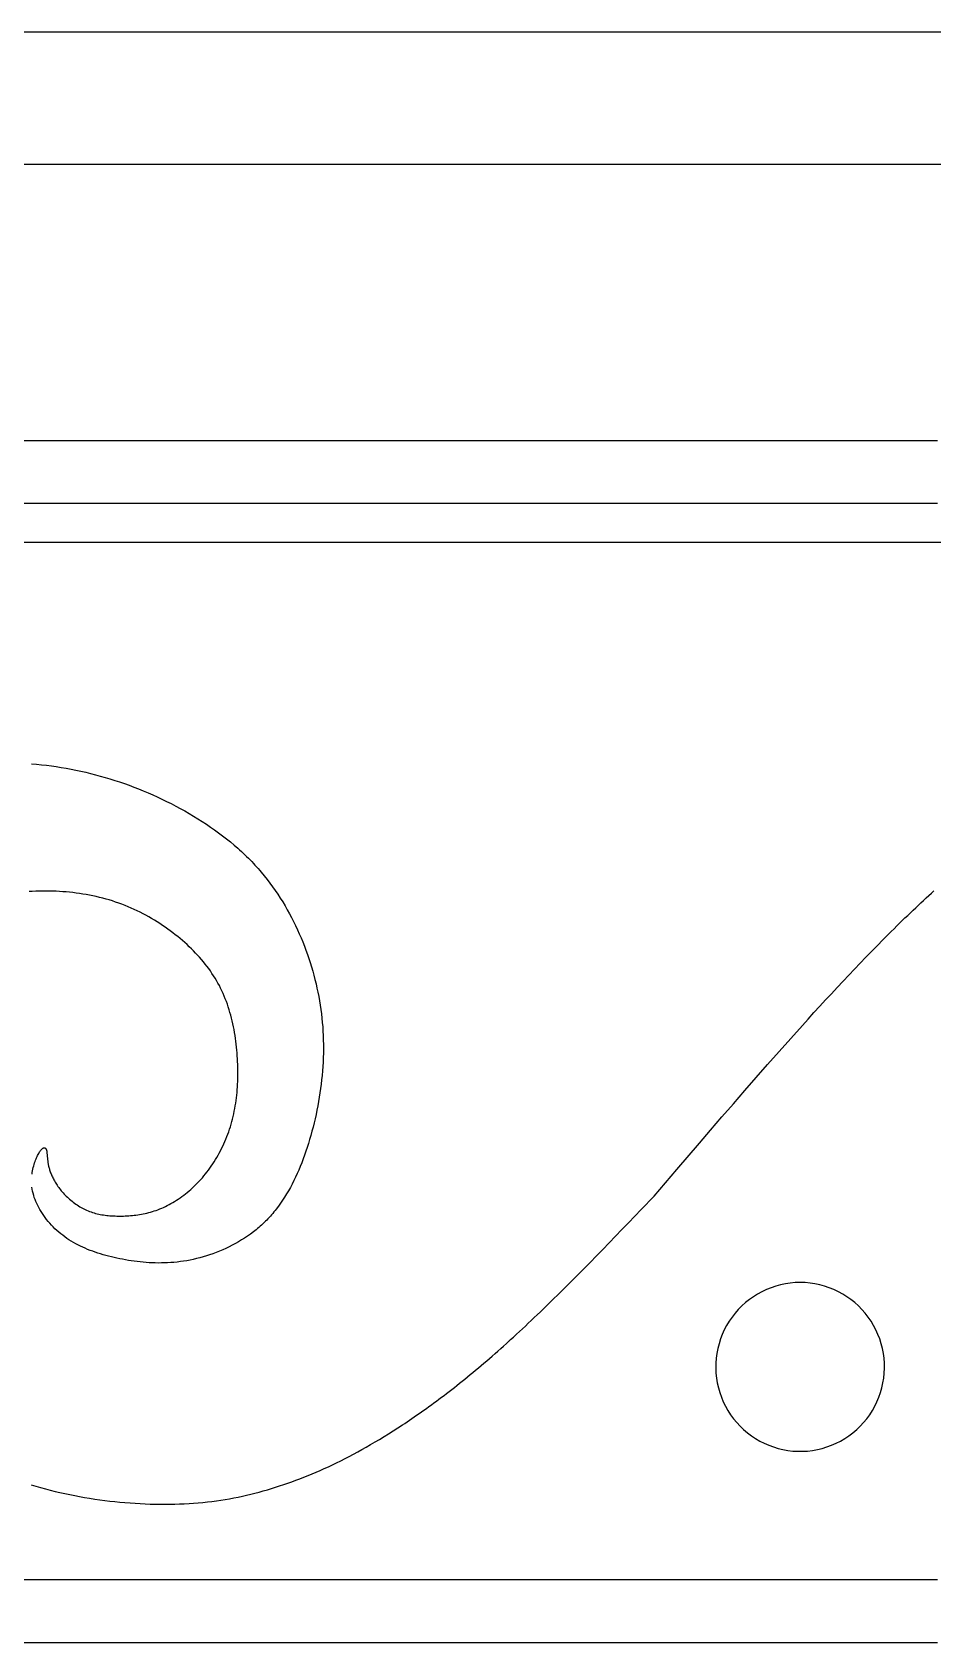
# Model space of a CAD drawing. Extents: x 0 to 279, y 0 to 212.
# Drawn here: x 50.79 to 75.15, y 62.2 to 105.77 of the extents above; entities that cross this region are included whole.
import ezdxf

# ---------------------------------------------------------------- set-up
doc = ezdxf.new("R2010")
doc.units = 0
doc.layers.add('LAYER_1', color=18, linetype='CONTINUOUS')

msp = doc.modelspace()

# ---------------------------------------------------------------- linework, layer by layer
at = {"layer": 'LAYER_1'}
for points in [[(76.578, 105.768), (75.04, 105.768), (71.956, 105.768), (68.866, 105.768), (65.776, 105.768), (62.692, 105.768), (61.155, 105.768), (59.621, 105.768), (58.091, 105.768), (56.567, 105.768), (55.049, 105.768), (53.537, 105.768), (52.034, 105.768), (50.538, 105.768)], [(50.538, 102.2), (52.034, 102.2), (53.537, 102.2), (55.049, 102.2), (56.567, 102.2), (58.091, 102.2), (59.621, 102.2), (61.155, 102.2), (62.692, 102.2), (65.776, 102.2), (68.866, 102.2), (71.956, 102.2), (75.04, 102.2), (76.578, 102.2)], [(49.392, 94.724), (50.879, 94.724), (52.374, 94.724), (53.877, 94.724), (55.386, 94.724), (56.902, 94.724), (58.423, 94.724), (59.948, 94.724), (61.477, 94.724), (64.543, 94.724), (67.616, 94.724), (70.688, 94.724), (73.754, 94.724), (75.283, 94.724)], [(75.283, 93.016), (73.754, 93.016), (70.688, 93.016), (67.616, 93.016), (64.543, 93.016), (61.477, 93.016), (59.948, 93.016), (58.423, 93.016), (56.902, 93.016), (55.386, 93.016), (53.877, 93.016), (52.374, 93.016), (50.879, 93.016), (49.392, 93.016)], [(2.052, 91.977), (133.179, 91.977)], [(50.769, 85.98), (50.903, 85.968), (51.037, 85.955), (51.171, 85.939), (51.305, 85.922), (51.438, 85.903), (51.572, 85.882), (51.705, 85.86), (51.838, 85.835), (51.97, 85.809), (52.102, 85.78), (52.235, 85.75), (52.366, 85.718), (52.498, 85.684), (52.629, 85.649), (52.76, 85.611), (52.89, 85.572), (53.02, 85.531), (53.15, 85.488), (53.279, 85.444), (53.408, 85.397), (53.536, 85.349), (53.664, 85.299), (53.792, 85.247), (53.919, 85.194), (54.045, 85.139), (54.171, 85.082), (54.297, 85.023), (54.421, 84.963), (54.545, 84.901), (54.668, 84.837), (54.79, 84.772), (54.911, 84.705), (55.031, 84.636), (55.149, 84.566), (55.266, 84.494), (55.382, 84.421), (55.497, 84.346), (55.61, 84.269), (55.721, 84.191), (55.83, 84.112), (55.938, 84.031), (56.044, 83.948), (56.148, 83.865), (56.25, 83.779), (56.349, 83.693), (56.398, 83.649), (56.447, 83.605), (56.494, 83.56), (56.542, 83.515), (56.588, 83.47), (56.634, 83.424), (56.68, 83.379), (56.725, 83.332), (56.769, 83.286), (56.813, 83.239), (56.856, 83.192), (56.898, 83.144), (56.94, 83.096), (56.981, 83.048), (57.062, 82.951), (57.14, 82.853), (57.216, 82.754), (57.29, 82.654), (57.362, 82.552), (57.431, 82.45), (57.499, 82.347), (57.564, 82.243), (57.627, 82.138), (57.688, 82.032), (57.747, 81.925), (57.804, 81.818), (57.859, 81.71), (57.912, 81.601), (57.963, 81.492), (58.013, 81.382), (58.06, 81.271), (58.106, 81.161), (58.15, 81.049), (58.192, 80.937), (58.232, 80.825), (58.271, 80.713), (58.308, 80.6), (58.343, 80.486), (58.376, 80.372), (58.407, 80.258), (58.437, 80.144), (58.465, 80.029), (58.491, 79.914), (58.516, 79.798), (58.538, 79.682), (58.559, 79.566), (58.578, 79.45), (58.595, 79.333), (58.61, 79.216), (58.623, 79.098), (58.635, 78.981), (58.645, 78.863), (58.652, 78.745), (58.658, 78.626), (58.662, 78.507), (58.665, 78.388), (58.665, 78.269), (58.663, 78.15), (58.66, 78.03), (58.655, 77.91), (58.648, 77.791), (58.639, 77.671), (58.629, 77.552), (58.617, 77.432), (58.603, 77.313), (58.588, 77.195), (58.571, 77.076), (58.553, 76.958), (58.533, 76.841), (58.511, 76.724), (58.489, 76.608), (58.465, 76.493), (58.439, 76.378), (58.412, 76.265), (58.384, 76.152), (58.355, 76.04), (58.324, 75.929), (58.292, 75.82), (58.259, 75.711), (58.225, 75.604), (58.19, 75.498), (58.154, 75.394), (58.116, 75.291), (58.078, 75.189), (58.038, 75.089), (57.997, 74.99), (57.954, 74.893), (57.91, 74.797), (57.865, 74.703), (57.818, 74.61), (57.77, 74.519), (57.72, 74.43), (57.669, 74.343), (57.616, 74.257), (57.561, 74.173), (57.505, 74.091), (57.447, 74.011), (57.388, 73.932), (57.357, 73.894), (57.326, 73.856), (57.295, 73.818), (57.263, 73.781), (57.231, 73.745), (57.198, 73.709), (57.165, 73.673), (57.131, 73.638), (57.097, 73.604), (57.062, 73.57), (57.027, 73.536), (56.991, 73.503), (56.955, 73.471), (56.919, 73.439), (56.882, 73.408), (56.845, 73.377), (56.807, 73.347), (56.769, 73.317), (56.691, 73.259), (56.612, 73.203), (56.532, 73.149), (56.45, 73.098), (56.367, 73.048), (56.283, 73), (56.199, 72.955), (56.113, 72.911), (56.027, 72.87), (55.94, 72.831), (55.852, 72.794), (55.764, 72.759), (55.676, 72.726), (55.587, 72.695), (55.498, 72.666), (55.409, 72.64), (55.321, 72.615), (55.232, 72.593), (55.144, 72.572), (55.056, 72.554), (54.968, 72.538), (54.881, 72.524), (54.794, 72.512), (54.707, 72.501), (54.621, 72.493), (54.536, 72.486), (54.45, 72.481), (54.366, 72.477), (54.281, 72.476), (54.198, 72.475), (54.114, 72.477), (54.031, 72.479), (53.949, 72.484), (53.867, 72.489), (53.786, 72.496), (53.705, 72.504), (53.624, 72.513), (53.545, 72.523), (53.465, 72.535), (53.387, 72.547), (53.309, 72.56), (53.231, 72.575), (53.154, 72.59), (53.078, 72.606), (53.002, 72.623), (52.927, 72.64), (52.852, 72.659), (52.779, 72.678), (52.706, 72.699), (52.633, 72.721), (52.562, 72.743), (52.492, 72.767), (52.422, 72.792), (52.353, 72.817), (52.285, 72.844), (52.219, 72.873), (52.153, 72.902), (52.088, 72.933), (52.024, 72.964), (51.962, 72.997), (51.9, 73.032), (51.84, 73.068), (51.781, 73.105), (51.723, 73.143), (51.666, 73.183), (51.61, 73.225), (51.556, 73.268), (51.503, 73.312), (51.452, 73.357), (51.402, 73.404), (51.354, 73.452), (51.307, 73.501), (51.262, 73.551), (51.218, 73.602), (51.176, 73.653), (51.136, 73.706), (51.098, 73.759), (51.062, 73.812), (51.027, 73.866), (50.995, 73.921), (50.964, 73.975), (50.936, 74.03), (50.909, 74.086), (50.885, 74.141), (50.863, 74.196), (50.843, 74.251), (50.826, 74.306), (50.811, 74.361), (50.798, 74.416), (50.788, 74.47), (50.78, 74.523)], [(50.769, 85.98), (50.903, 85.968), (51.037, 85.955), (51.171, 85.939), (51.305, 85.922), (51.438, 85.903), (51.572, 85.882), (51.705, 85.86), (51.838, 85.835), (51.97, 85.809), (52.102, 85.78), (52.235, 85.75), (52.366, 85.718), (52.498, 85.684), (52.629, 85.649), (52.76, 85.611), (52.89, 85.572), (53.02, 85.531), (53.15, 85.488), (53.279, 85.444), (53.408, 85.397), (53.536, 85.349), (53.664, 85.299), (53.792, 85.247), (53.919, 85.194), (54.045, 85.139), (54.171, 85.082), (54.297, 85.023), (54.421, 84.963), (54.545, 84.901), (54.668, 84.837), (54.79, 84.772), (54.911, 84.705), (55.031, 84.636), (55.149, 84.566), (55.266, 84.494), (55.382, 84.421), (55.497, 84.346), (55.61, 84.269), (55.721, 84.191), (55.83, 84.112), (55.938, 84.031), (56.044, 83.948), (56.148, 83.865), (56.25, 83.779), (56.349, 83.693), (56.398, 83.649), (56.447, 83.605), (56.494, 83.56), (56.542, 83.515), (56.588, 83.47), (56.634, 83.424), (56.68, 83.379), (56.725, 83.332), (56.769, 83.286), (56.813, 83.239), (56.856, 83.192), (56.898, 83.144), (56.94, 83.096), (56.981, 83.048), (57.062, 82.951), (57.14, 82.853), (57.216, 82.754), (57.29, 82.654), (57.362, 82.552), (57.431, 82.45), (57.499, 82.347), (57.564, 82.243), (57.627, 82.138), (57.688, 82.032), (57.747, 81.925), (57.804, 81.818), (57.859, 81.71), (57.912, 81.601), (57.963, 81.492), (58.013, 81.382), (58.06, 81.271), (58.106, 81.161), (58.15, 81.049), (58.192, 80.937), (58.232, 80.825), (58.271, 80.713), (58.308, 80.6), (58.343, 80.486), (58.376, 80.372), (58.407, 80.258), (58.437, 80.144), (58.465, 80.029), (58.491, 79.914), (58.516, 79.798), (58.538, 79.682), (58.559, 79.566), (58.578, 79.45), (58.595, 79.333), (58.61, 79.216), (58.623, 79.098), (58.635, 78.981), (58.645, 78.863), (58.652, 78.745), (58.658, 78.626), (58.662, 78.507), (58.665, 78.388), (58.665, 78.269), (58.663, 78.15), (58.66, 78.03), (58.655, 77.91), (58.648, 77.791), (58.639, 77.671), (58.629, 77.552), (58.617, 77.432), (58.603, 77.313), (58.588, 77.195), (58.571, 77.076), (58.553, 76.958), (58.533, 76.841), (58.511, 76.724), (58.489, 76.608), (58.465, 76.493), (58.439, 76.378), (58.412, 76.265), (58.384, 76.152), (58.355, 76.04), (58.324, 75.929), (58.292, 75.82), (58.259, 75.711), (58.225, 75.604), (58.19, 75.498), (58.154, 75.394), (58.116, 75.291), (58.078, 75.189), (58.038, 75.089), (57.997, 74.99), (57.954, 74.893), (57.91, 74.797), (57.865, 74.703), (57.818, 74.61), (57.77, 74.519), (57.72, 74.43), (57.669, 74.343), (57.616, 74.257), (57.561, 74.173), (57.505, 74.091), (57.447, 74.011), (57.388, 73.932), (57.357, 73.894), (57.326, 73.856), (57.295, 73.818), (57.263, 73.781), (57.231, 73.745), (57.198, 73.709), (57.165, 73.673), (57.131, 73.638), (57.097, 73.604), (57.062, 73.57), (57.027, 73.536), (56.991, 73.503), (56.955, 73.471), (56.919, 73.439), (56.882, 73.408), (56.845, 73.377), (56.807, 73.347), (56.769, 73.317), (56.691, 73.259), (56.612, 73.203), (56.532, 73.149), (56.45, 73.098), (56.367, 73.048), (56.283, 73), (56.199, 72.955), (56.113, 72.911), (56.027, 72.87), (55.94, 72.831), (55.852, 72.794), (55.764, 72.759), (55.676, 72.726), (55.587, 72.695), (55.498, 72.666), (55.409, 72.64), (55.321, 72.615), (55.232, 72.593), (55.144, 72.572), (55.056, 72.554), (54.968, 72.538), (54.881, 72.524), (54.794, 72.512), (54.707, 72.501), (54.621, 72.493), (54.536, 72.486), (54.45, 72.481), (54.366, 72.477), (54.281, 72.476), (54.198, 72.475), (54.114, 72.477), (54.031, 72.479), (53.949, 72.484), (53.867, 72.489), (53.786, 72.496), (53.705, 72.504), (53.624, 72.513), (53.545, 72.523), (53.465, 72.535), (53.387, 72.547), (53.309, 72.56), (53.231, 72.575), (53.154, 72.59), (53.078, 72.606), (53.002, 72.623), (52.927, 72.64), (52.852, 72.659), (52.779, 72.678), (52.706, 72.699), (52.633, 72.721), (52.562, 72.743), (52.492, 72.767), (52.422, 72.792), (52.353, 72.817), (52.285, 72.844), (52.219, 72.873), (52.153, 72.902), (52.088, 72.933), (52.024, 72.964), (51.962, 72.997), (51.9, 73.032), (51.84, 73.068), (51.781, 73.105), (51.723, 73.143), (51.666, 73.183), (51.61, 73.225), (51.556, 73.268), (51.503, 73.312), (51.452, 73.357), (51.402, 73.404), (51.354, 73.452), (51.307, 73.501), (51.262, 73.551), (51.218, 73.602), (51.176, 73.653), (51.136, 73.706), (51.098, 73.759), (51.062, 73.812), (51.027, 73.866), (50.995, 73.921), (50.964, 73.975), (50.936, 74.03), (50.909, 74.086), (50.885, 74.141), (50.863, 74.196), (50.843, 74.251), (50.826, 74.306), (50.811, 74.361), (50.798, 74.416), (50.788, 74.47), (50.78, 74.523)], [(50.782, 74.879), (50.788, 74.926), (50.796, 74.972), (50.805, 75.017), (50.816, 75.061), (50.827, 75.103), (50.838, 75.144), (50.851, 75.183), (50.864, 75.221), (50.878, 75.257), (50.891, 75.291), (50.905, 75.324), (50.919, 75.355), (50.933, 75.384), (50.947, 75.411), (50.961, 75.435), (50.974, 75.458), (50.987, 75.479), (50.999, 75.498), (51.011, 75.515), (51.023, 75.53), (51.034, 75.543), (51.045, 75.555), (51.056, 75.565), (51.066, 75.573), (51.076, 75.58), (51.085, 75.585), (51.094, 75.589), (51.103, 75.591), (51.111, 75.592), (51.119, 75.592), (51.126, 75.591), (51.133, 75.588), (51.139, 75.584), (51.145, 75.579), (51.151, 75.574), (51.156, 75.567), (51.161, 75.559), (51.165, 75.55), (51.168, 75.541), (51.172, 75.531), (51.175, 75.52), (51.177, 75.508), (51.18, 75.496), (51.182, 75.483), (51.183, 75.469), (51.185, 75.454), (51.186, 75.439), (51.188, 75.423), (51.191, 75.389), (51.193, 75.353), (51.197, 75.315), (51.201, 75.275), (51.206, 75.232), (51.212, 75.188), (51.216, 75.165), (51.22, 75.142), (51.231, 75.094), (51.237, 75.069), (51.243, 75.045), (51.25, 75.019), (51.258, 74.994), (51.266, 74.968), (51.275, 74.942), (51.285, 74.915), (51.295, 74.888), (51.306, 74.861), (51.318, 74.834), (51.331, 74.806), (51.344, 74.779), (51.358, 74.75), (51.373, 74.722), (51.389, 74.694), (51.406, 74.665), (51.423, 74.636), (51.442, 74.607), (51.461, 74.578), (51.482, 74.548), (51.503, 74.519), (51.526, 74.489), (51.549, 74.459), (51.573, 74.43), (51.599, 74.4), (51.625, 74.37), (51.652, 74.341), (51.68, 74.312), (51.708, 74.283), (51.738, 74.255), (51.768, 74.227), (51.799, 74.199), (51.83, 74.172), (51.863, 74.145), (51.896, 74.119), (51.93, 74.094), (51.964, 74.069), (51.999, 74.045), (52.035, 74.022), (52.071, 73.999), (52.107, 73.978), (52.145, 73.957), (52.182, 73.938), (52.221, 73.919), (52.259, 73.902), (52.298, 73.886), (52.338, 73.871), (52.378, 73.856), (52.419, 73.843), (52.459, 73.831), (52.501, 73.819), (52.542, 73.809), (52.585, 73.799), (52.627, 73.791), (52.67, 73.783), (52.713, 73.776), (52.757, 73.77), (52.801, 73.764), (52.845, 73.759), (52.89, 73.756), (52.935, 73.752), (52.98, 73.75), (53.026, 73.748), (53.072, 73.746), (53.118, 73.746), (53.164, 73.746), (53.258, 73.747), (53.305, 73.749), (53.353, 73.751), (53.401, 73.754), (53.449, 73.758), (53.497, 73.762), (53.545, 73.767), (53.594, 73.773), (53.643, 73.78), (53.692, 73.787), (53.741, 73.796), (53.79, 73.805), (53.84, 73.816), (53.889, 73.827), (53.939, 73.84), (53.989, 73.853), (54.039, 73.868), (54.089, 73.883), (54.139, 73.9), (54.189, 73.918), (54.239, 73.938), (54.289, 73.958), (54.339, 73.98), (54.389, 74.004), (54.439, 74.028), (54.489, 74.054), (54.539, 74.082), (54.589, 74.11), (54.639, 74.14), (54.688, 74.171), (54.738, 74.204), (54.787, 74.237), (54.836, 74.272), (54.884, 74.308), (54.932, 74.346), (54.98, 74.384), (55.028, 74.424), (55.075, 74.465), (55.121, 74.507), (55.167, 74.55), (55.213, 74.595), (55.258, 74.64), (55.302, 74.687), (55.346, 74.735), (55.389, 74.784), (55.431, 74.834), (55.473, 74.885), (55.514, 74.937), (55.554, 74.99), (55.594, 75.044), (55.632, 75.099), (55.67, 75.155), (55.707, 75.213), (55.743, 75.271), (55.779, 75.329), (55.813, 75.389), (55.846, 75.45), (55.879, 75.511), (55.91, 75.573), (55.941, 75.636), (55.97, 75.7), (55.999, 75.764), (56.026, 75.829), (56.053, 75.895), (56.078, 75.961), (56.102, 76.028), (56.126, 76.095), (56.147, 76.163), (56.168, 76.232), (56.188, 76.301), (56.206, 76.37), (56.223, 76.44), (56.24, 76.51), (56.254, 76.581), (56.268, 76.652), (56.281, 76.724), (56.292, 76.796), (56.303, 76.869), (56.312, 76.942), (56.321, 77.015), (56.328, 77.089), (56.334, 77.163), (56.339, 77.237), (56.344, 77.312), (56.347, 77.388), (56.349, 77.463), (56.35, 77.539), (56.351, 77.615), (56.35, 77.692), (56.349, 77.769), (56.347, 77.846), (56.343, 77.924), (56.339, 78.002), (56.334, 78.08), (56.328, 78.158), (56.321, 78.237), (56.314, 78.316), (56.305, 78.394), (56.295, 78.473), (56.285, 78.552), (56.273, 78.631), (56.26, 78.709), (56.246, 78.788), (56.231, 78.866), (56.215, 78.944), (56.197, 79.022), (56.178, 79.099), (56.158, 79.176), (56.137, 79.252), (56.115, 79.328), (56.091, 79.403), (56.066, 79.478), (56.039, 79.552), (56.011, 79.625), (55.982, 79.697), (55.951, 79.769), (55.918, 79.839), (55.884, 79.909), (55.849, 79.978), (55.812, 80.046), (55.774, 80.114), (55.734, 80.18), (55.693, 80.246), (55.65, 80.311), (55.606, 80.375), (55.561, 80.438), (55.514, 80.501), (55.466, 80.563), (55.417, 80.624), (55.366, 80.684), (55.314, 80.744), (55.26, 80.803), (55.206, 80.861), (55.15, 80.919), (55.092, 80.976), (55.034, 81.032), (54.974, 81.088), (54.913, 81.143), (54.851, 81.197), (54.787, 81.251), (54.723, 81.304), (54.657, 81.357), (54.59, 81.409), (54.522, 81.46), (54.453, 81.51), (54.382, 81.56), (54.311, 81.608), (54.238, 81.656), (54.165, 81.703), (54.091, 81.749), (54.015, 81.794), (53.939, 81.838), (53.862, 81.881), (53.784, 81.922), (53.705, 81.963), (53.625, 82.002), (53.544, 82.04), (53.462, 82.077), (53.38, 82.112), (53.297, 82.146), (53.213, 82.179), (53.129, 82.21), (53.043, 82.24), (52.957, 82.268), (52.871, 82.295), (52.784, 82.32), (52.696, 82.344), (52.608, 82.366), (52.519, 82.387), (52.43, 82.407), (52.34, 82.425), (52.25, 82.441), (52.16, 82.457), (52.069, 82.47), (51.978, 82.483), (51.887, 82.494), (51.796, 82.504), (51.705, 82.513), (51.613, 82.52), (51.521, 82.526), (51.43, 82.531), (51.338, 82.534), (51.246, 82.536), (51.155, 82.537), (51.063, 82.537), (50.972, 82.535), (50.88, 82.533), (50.789, 82.529), (50.699, 82.524)], [(50.782, 74.879), (50.788, 74.926), (50.796, 74.972), (50.805, 75.017), (50.816, 75.061), (50.827, 75.103), (50.838, 75.144), (50.851, 75.183), (50.864, 75.221), (50.878, 75.257), (50.891, 75.291), (50.905, 75.324), (50.919, 75.355), (50.933, 75.384), (50.947, 75.411), (50.961, 75.435), (50.974, 75.458), (50.987, 75.479), (50.999, 75.498), (51.011, 75.515), (51.023, 75.53), (51.034, 75.543), (51.045, 75.555), (51.056, 75.565), (51.066, 75.573), (51.076, 75.58), (51.085, 75.585), (51.094, 75.589), (51.103, 75.591), (51.111, 75.592), (51.119, 75.592), (51.126, 75.591), (51.133, 75.588), (51.139, 75.584), (51.145, 75.579), (51.151, 75.574), (51.156, 75.567), (51.161, 75.559), (51.165, 75.55), (51.168, 75.541), (51.172, 75.531), (51.175, 75.52), (51.177, 75.508), (51.18, 75.496), (51.182, 75.483), (51.183, 75.469), (51.185, 75.454), (51.186, 75.439), (51.188, 75.423), (51.191, 75.389), (51.193, 75.353), (51.197, 75.315), (51.201, 75.275), (51.206, 75.232), (51.212, 75.188), (51.216, 75.165), (51.22, 75.142), (51.231, 75.094), (51.237, 75.069), (51.243, 75.045), (51.25, 75.019), (51.258, 74.994), (51.266, 74.968), (51.275, 74.942), (51.285, 74.915), (51.295, 74.888), (51.306, 74.861), (51.318, 74.834), (51.331, 74.806), (51.344, 74.779), (51.358, 74.75), (51.373, 74.722), (51.389, 74.694), (51.406, 74.665), (51.423, 74.636), (51.442, 74.607), (51.461, 74.578), (51.482, 74.548), (51.503, 74.519), (51.526, 74.489), (51.549, 74.459), (51.573, 74.43), (51.599, 74.4), (51.625, 74.37), (51.652, 74.341), (51.68, 74.312), (51.708, 74.283), (51.738, 74.255), (51.768, 74.227), (51.799, 74.199), (51.83, 74.172), (51.863, 74.145), (51.896, 74.119), (51.93, 74.094), (51.964, 74.069), (51.999, 74.045), (52.035, 74.022), (52.071, 73.999), (52.107, 73.978), (52.145, 73.957), (52.182, 73.938), (52.221, 73.919), (52.259, 73.902), (52.298, 73.886), (52.338, 73.871), (52.378, 73.856), (52.419, 73.843), (52.459, 73.831), (52.501, 73.819), (52.542, 73.809), (52.585, 73.799), (52.627, 73.791), (52.67, 73.783), (52.713, 73.776), (52.757, 73.77), (52.801, 73.764), (52.845, 73.759), (52.89, 73.756), (52.935, 73.752), (52.98, 73.75), (53.026, 73.748), (53.072, 73.746), (53.118, 73.746), (53.164, 73.746), (53.258, 73.747), (53.305, 73.749), (53.353, 73.751), (53.401, 73.754), (53.449, 73.758), (53.497, 73.762), (53.545, 73.767), (53.594, 73.773), (53.643, 73.78), (53.692, 73.787), (53.741, 73.796), (53.79, 73.805), (53.84, 73.816), (53.889, 73.827), (53.939, 73.84), (53.989, 73.853), (54.039, 73.868), (54.089, 73.883), (54.139, 73.9), (54.189, 73.918), (54.239, 73.938), (54.289, 73.958), (54.339, 73.98), (54.389, 74.004), (54.439, 74.028), (54.489, 74.054), (54.539, 74.082), (54.589, 74.11), (54.639, 74.14), (54.688, 74.171), (54.738, 74.204), (54.787, 74.237), (54.836, 74.272), (54.884, 74.308), (54.932, 74.346), (54.98, 74.384), (55.028, 74.424), (55.075, 74.465), (55.121, 74.507), (55.167, 74.55), (55.213, 74.595), (55.258, 74.64), (55.302, 74.687), (55.346, 74.735), (55.389, 74.784), (55.431, 74.834), (55.473, 74.885), (55.514, 74.937), (55.554, 74.99), (55.594, 75.044), (55.632, 75.099), (55.67, 75.155), (55.707, 75.213), (55.743, 75.271), (55.779, 75.329), (55.813, 75.389), (55.846, 75.45), (55.879, 75.511), (55.91, 75.573), (55.941, 75.636), (55.97, 75.7), (55.999, 75.764), (56.026, 75.829), (56.053, 75.895), (56.078, 75.961), (56.102, 76.028), (56.126, 76.095), (56.147, 76.163), (56.168, 76.232), (56.188, 76.301), (56.206, 76.37), (56.223, 76.44), (56.24, 76.51), (56.254, 76.581), (56.268, 76.652), (56.281, 76.724), (56.292, 76.796), (56.303, 76.869), (56.312, 76.942), (56.321, 77.015), (56.328, 77.089), (56.334, 77.163), (56.339, 77.237), (56.344, 77.312), (56.347, 77.388), (56.349, 77.463), (56.35, 77.539), (56.351, 77.615), (56.35, 77.692), (56.349, 77.769), (56.347, 77.846), (56.343, 77.924), (56.339, 78.002), (56.334, 78.08), (56.328, 78.158), (56.321, 78.237), (56.314, 78.316), (56.305, 78.394), (56.295, 78.473), (56.285, 78.552), (56.273, 78.631), (56.26, 78.709), (56.246, 78.788), (56.231, 78.866), (56.215, 78.944), (56.197, 79.022), (56.178, 79.099), (56.158, 79.176), (56.137, 79.252), (56.115, 79.328), (56.091, 79.403), (56.066, 79.478), (56.039, 79.552), (56.011, 79.625), (55.982, 79.697), (55.951, 79.769), (55.918, 79.839), (55.884, 79.909), (55.849, 79.978), (55.812, 80.046), (55.774, 80.114), (55.734, 80.18), (55.693, 80.246), (55.65, 80.311), (55.606, 80.375), (55.561, 80.438), (55.514, 80.501), (55.466, 80.563), (55.417, 80.624), (55.366, 80.684), (55.314, 80.744), (55.26, 80.803), (55.206, 80.861), (55.15, 80.919), (55.092, 80.976), (55.034, 81.032), (54.974, 81.088), (54.913, 81.143), (54.851, 81.197), (54.787, 81.251), (54.723, 81.304), (54.657, 81.357), (54.59, 81.409), (54.522, 81.46), (54.453, 81.51), (54.382, 81.56), (54.311, 81.608), (54.238, 81.656), (54.165, 81.703), (54.091, 81.749), (54.015, 81.794), (53.939, 81.838), (53.862, 81.881), (53.784, 81.922), (53.705, 81.963), (53.625, 82.002), (53.544, 82.04), (53.462, 82.077), (53.38, 82.112), (53.297, 82.146), (53.213, 82.179), (53.129, 82.21), (53.043, 82.24), (52.957, 82.268), (52.871, 82.295), (52.784, 82.32), (52.696, 82.344), (52.608, 82.366), (52.519, 82.387), (52.43, 82.407), (52.34, 82.425), (52.25, 82.441), (52.16, 82.457), (52.069, 82.47), (51.978, 82.483), (51.887, 82.494), (51.796, 82.504), (51.705, 82.513), (51.613, 82.52), (51.521, 82.526), (51.43, 82.531), (51.338, 82.534), (51.246, 82.536), (51.155, 82.537), (51.063, 82.537), (50.972, 82.535), (50.88, 82.533), (50.789, 82.529), (50.699, 82.524)], [(67.615, 74.287), (68.225, 75.002), (68.836, 75.716), (69.142, 76.073), (69.448, 76.429), (69.756, 76.785), (70.064, 77.14), (70.373, 77.494), (70.684, 77.847), (70.996, 78.2), (71.309, 78.551), (71.623, 78.901), (71.781, 79.074), (71.938, 79.248), (72.096, 79.42), (72.253, 79.591), (72.41, 79.761), (72.567, 79.93), (72.724, 80.098), (72.88, 80.263), (73.036, 80.428), (73.191, 80.59), (73.345, 80.75), (73.499, 80.909), (73.652, 81.065), (73.804, 81.219), (73.879, 81.295), (73.954, 81.37), (74.029, 81.445), (74.104, 81.519), (74.178, 81.592), (74.252, 81.665), (74.326, 81.736), (74.4, 81.808), (74.473, 81.878), (74.546, 81.948), (74.618, 82.017), (74.69, 82.085), (74.762, 82.152), (74.833, 82.218), (74.904, 82.284), (74.974, 82.349), (75.044, 82.413), (75.114, 82.476), (75.183, 82.539)], [(67.615, 74.287), (68.225, 75.002), (68.836, 75.716), (69.142, 76.073), (69.448, 76.429), (69.756, 76.785), (70.064, 77.14), (70.373, 77.494), (70.684, 77.847), (70.996, 78.2), (71.309, 78.551), (71.623, 78.901), (71.781, 79.074), (71.938, 79.248), (72.096, 79.42), (72.253, 79.591), (72.41, 79.761), (72.567, 79.93), (72.724, 80.098), (72.88, 80.263), (73.036, 80.428), (73.191, 80.59), (73.345, 80.75), (73.499, 80.909), (73.652, 81.065), (73.804, 81.219), (73.879, 81.295), (73.954, 81.37), (74.029, 81.445), (74.104, 81.519), (74.178, 81.592), (74.252, 81.665), (74.326, 81.736), (74.4, 81.808), (74.473, 81.878), (74.546, 81.948), (74.618, 82.017), (74.69, 82.085), (74.762, 82.152), (74.833, 82.218), (74.904, 82.284), (74.974, 82.349), (75.044, 82.413), (75.114, 82.476), (75.183, 82.539)], [(50.754, 66.478), (50.883, 66.439), (51.012, 66.402), (51.142, 66.366), (51.272, 66.332), (51.403, 66.299), (51.535, 66.268), (51.668, 66.238), (51.801, 66.21), (51.935, 66.183), (52.069, 66.158), (52.204, 66.134), (52.34, 66.112), (52.476, 66.091), (52.612, 66.071), (52.749, 66.053), (52.886, 66.036), (53.023, 66.021), (53.16, 66.008), (53.296, 65.995), (53.433, 65.985), (53.569, 65.975), (53.705, 65.967), (53.841, 65.961), (53.976, 65.956), (54.11, 65.953), (54.244, 65.951), (54.377, 65.95), (54.509, 65.951), (54.641, 65.954), (54.771, 65.958), (54.9, 65.964), (55.028, 65.971), (55.154, 65.979), (55.28, 65.989), (55.404, 66.001), (55.526, 66.014), (55.648, 66.028), (55.769, 66.044), (55.888, 66.062), (56.007, 66.08), (56.124, 66.101), (56.241, 66.122), (56.357, 66.145), (56.472, 66.169), (56.586, 66.195), (56.7, 66.221), (56.813, 66.25), (56.925, 66.279), (57.037, 66.31), (57.148, 66.342), (57.259, 66.375), (57.37, 66.409), (57.48, 66.445), (57.59, 66.481), (57.7, 66.519), (57.81, 66.558), (57.92, 66.598), (58.029, 66.64), (58.139, 66.682), (58.249, 66.726), (58.358, 66.771), (58.468, 66.818), (58.579, 66.866), (58.689, 66.915), (58.8, 66.966), (58.912, 67.018), (59.023, 67.072), (59.136, 67.127), (59.249, 67.184), (59.363, 67.243), (59.477, 67.304), (59.592, 67.366), (59.708, 67.43), (59.825, 67.496), (59.943, 67.564), (60.062, 67.634), (60.182, 67.706), (60.304, 67.78), (60.426, 67.856), (60.55, 67.934), (60.674, 68.014), (60.801, 68.096), (60.864, 68.138), (60.928, 68.181), (60.992, 68.224), (61.057, 68.268), (61.122, 68.313), (61.187, 68.358), (61.253, 68.403), (61.319, 68.449), (61.385, 68.496), (61.452, 68.544), (61.519, 68.592), (61.586, 68.641), (61.654, 68.69), (61.722, 68.74), (61.79, 68.791), (61.859, 68.843), (61.928, 68.895), (61.997, 68.948), (62.067, 69.001), (62.137, 69.056), (62.207, 69.11), (62.278, 69.166), (62.349, 69.223), (62.421, 69.28), (62.493, 69.338), (62.565, 69.396), (62.638, 69.456), (62.711, 69.516), (62.784, 69.577), (62.858, 69.638), (62.932, 69.701), (63.007, 69.764), (63.082, 69.828), (63.157, 69.893), (63.233, 69.958), (63.309, 70.025), (63.386, 70.092), (63.463, 70.16), (63.54, 70.229), (63.617, 70.299), (63.656, 70.334), (63.676, 70.352), (63.686, 70.361), (63.688, 70.363), (63.69, 70.364), (63.692, 70.366), (63.731, 70.402), (63.81, 70.474), (63.889, 70.547), (63.968, 70.62), (64.048, 70.694), (64.128, 70.769), (64.208, 70.845), (64.289, 70.922), (64.37, 70.999), (64.452, 71.077), (64.534, 71.156), (64.616, 71.235), (64.698, 71.315), (64.781, 71.396), (64.864, 71.477), (65.03, 71.641), (65.198, 71.808), (65.367, 71.976), (65.536, 72.146), (65.707, 72.319), (65.878, 72.492), (66.05, 72.668), (66.222, 72.844), (66.395, 73.022), (66.569, 73.201), (66.742, 73.38), (66.917, 73.561), (67.266, 73.923), (67.615, 74.287)], [(50.754, 66.478), (50.883, 66.439), (51.012, 66.402), (51.142, 66.366), (51.272, 66.332), (51.403, 66.299), (51.535, 66.268), (51.668, 66.238), (51.801, 66.21), (51.935, 66.183), (52.069, 66.158), (52.204, 66.134), (52.34, 66.112), (52.476, 66.091), (52.612, 66.071), (52.749, 66.053), (52.886, 66.036), (53.023, 66.021), (53.16, 66.008), (53.296, 65.995), (53.433, 65.985), (53.569, 65.975), (53.705, 65.967), (53.841, 65.961), (53.976, 65.956), (54.11, 65.953), (54.244, 65.951), (54.377, 65.95), (54.509, 65.951), (54.641, 65.954), (54.771, 65.958), (54.9, 65.964), (55.028, 65.971), (55.154, 65.979), (55.28, 65.989), (55.404, 66.001), (55.526, 66.014), (55.648, 66.028), (55.769, 66.044), (55.888, 66.062), (56.007, 66.08), (56.124, 66.101), (56.241, 66.122), (56.357, 66.145), (56.472, 66.169), (56.586, 66.195), (56.7, 66.221), (56.813, 66.25), (56.925, 66.279), (57.037, 66.31), (57.148, 66.342), (57.259, 66.375), (57.37, 66.409), (57.48, 66.445), (57.59, 66.481), (57.7, 66.519), (57.81, 66.558), (57.92, 66.598), (58.029, 66.64), (58.139, 66.682), (58.249, 66.726), (58.358, 66.771), (58.468, 66.818), (58.579, 66.866), (58.689, 66.915), (58.8, 66.966), (58.912, 67.018), (59.023, 67.072), (59.136, 67.127), (59.249, 67.184), (59.363, 67.243), (59.477, 67.304), (59.592, 67.366), (59.708, 67.43), (59.825, 67.496), (59.943, 67.564), (60.062, 67.634), (60.182, 67.706), (60.304, 67.78), (60.426, 67.856), (60.55, 67.934), (60.674, 68.014), (60.801, 68.096), (60.864, 68.138), (60.928, 68.181), (60.992, 68.224), (61.057, 68.268), (61.122, 68.313), (61.187, 68.358), (61.253, 68.403), (61.319, 68.449), (61.385, 68.496), (61.452, 68.544), (61.519, 68.592), (61.586, 68.641), (61.654, 68.69), (61.722, 68.74), (61.79, 68.791), (61.859, 68.843), (61.928, 68.895), (61.997, 68.948), (62.067, 69.001), (62.137, 69.056), (62.207, 69.11), (62.278, 69.166), (62.349, 69.223), (62.421, 69.28), (62.493, 69.338), (62.565, 69.396), (62.638, 69.456), (62.711, 69.516), (62.784, 69.577), (62.858, 69.638), (62.932, 69.701), (63.007, 69.764), (63.082, 69.828), (63.157, 69.893), (63.233, 69.958), (63.309, 70.025), (63.386, 70.092), (63.463, 70.16), (63.54, 70.229), (63.617, 70.299), (63.656, 70.334), (63.676, 70.352), (63.686, 70.361), (63.688, 70.363), (63.69, 70.364), (63.692, 70.366), (63.731, 70.402), (63.81, 70.474), (63.889, 70.547), (63.968, 70.62), (64.048, 70.694), (64.128, 70.769), (64.208, 70.845), (64.289, 70.922), (64.37, 70.999), (64.452, 71.077), (64.534, 71.156), (64.616, 71.235), (64.698, 71.315), (64.781, 71.396), (64.864, 71.477), (65.03, 71.641), (65.198, 71.808), (65.367, 71.976), (65.536, 72.146), (65.707, 72.319), (65.878, 72.492), (66.05, 72.668), (66.222, 72.844), (66.395, 73.022), (66.569, 73.201), (66.742, 73.38), (66.917, 73.561), (67.266, 73.923), (67.615, 74.287)], [(49.392, 63.911), (50.879, 63.911), (52.374, 63.911), (53.877, 63.911), (55.386, 63.911), (56.902, 63.911), (58.423, 63.911), (59.948, 63.911), (61.477, 63.911), (64.543, 63.911), (67.616, 63.911), (70.688, 63.911), (73.754, 63.911), (75.283, 63.911)], [(75.283, 62.203), (73.754, 62.203), (70.688, 62.203), (67.616, 62.203), (64.543, 62.203), (61.477, 62.203), (59.948, 62.203), (58.423, 62.203), (56.902, 62.203), (55.386, 62.203), (53.877, 62.203), (52.374, 62.203), (50.879, 62.203), (49.392, 62.203)]]:
    msp.add_lwpolyline(points, dxfattribs=at)
msp.add_lwpolyline([(71.563, 71.947), (71.429, 71.944), (71.296, 71.932), (71.163, 71.912), (71.032, 71.885), (70.902, 71.85), (70.775, 71.807), (70.651, 71.757), (70.53, 71.7), (70.412, 71.636), (70.298, 71.565), (70.189, 71.488), (70.084, 71.404), (69.985, 71.314), (69.89, 71.218), (69.802, 71.118), (69.72, 71.012), (69.644, 70.901), (69.575, 70.786), (69.512, 70.668), (69.457, 70.546), (69.409, 70.421), (69.368, 70.293), (69.335, 70.163), (69.31, 70.031), (69.292, 69.899), (69.282, 69.765), (69.28, 69.631), (69.286, 69.497), (69.3, 69.364), (69.321, 69.231), (69.351, 69.1), (69.388, 68.972), (69.432, 68.845), (69.484, 68.721), (69.543, 68.601), (69.609, 68.484), (69.681, 68.372), (69.76, 68.263), (69.846, 68.16), (69.937, 68.062), (70.034, 67.969), (70.136, 67.882), (70.243, 67.802), (70.354, 67.727), (70.47, 67.66), (70.59, 67.599), (70.713, 67.545), (70.838, 67.499), (70.967, 67.46), (71.097, 67.429), (71.229, 67.406), (71.362, 67.39), (71.496, 67.382), (71.63, 67.382), (71.764, 67.39), (71.897, 67.406), (72.029, 67.429), (72.159, 67.46), (72.288, 67.499), (72.414, 67.545), (72.536, 67.599), (72.656, 67.66), (72.772, 67.727), (72.883, 67.802), (72.99, 67.882), (73.093, 67.969), (73.189, 68.062), (73.281, 68.16), (73.366, 68.263), (73.445, 68.372), (73.518, 68.484), (73.584, 68.601), (73.642, 68.721), (73.694, 68.845), (73.739, 68.972), (73.776, 69.1), (73.805, 69.231), (73.826, 69.364), (73.84, 69.497), (73.846, 69.631), (73.844, 69.765), (73.834, 69.899), (73.817, 70.031), (73.791, 70.163), (73.758, 70.293), (73.717, 70.421), (73.669, 70.546), (73.614, 70.668), (73.551, 70.786), (73.482, 70.901), (73.406, 71.012), (73.324, 71.118), (73.236, 71.218), (73.142, 71.314), (73.042, 71.404), (72.937, 71.488), (72.828, 71.565), (72.714, 71.636), (72.597, 71.7), (72.475, 71.757), (72.351, 71.807), (72.224, 71.85), (72.094, 71.885), (71.963, 71.912), (71.831, 71.932), (71.697, 71.944)], close=True, dxfattribs=at)

doc.saveas('drawing.dxf')
